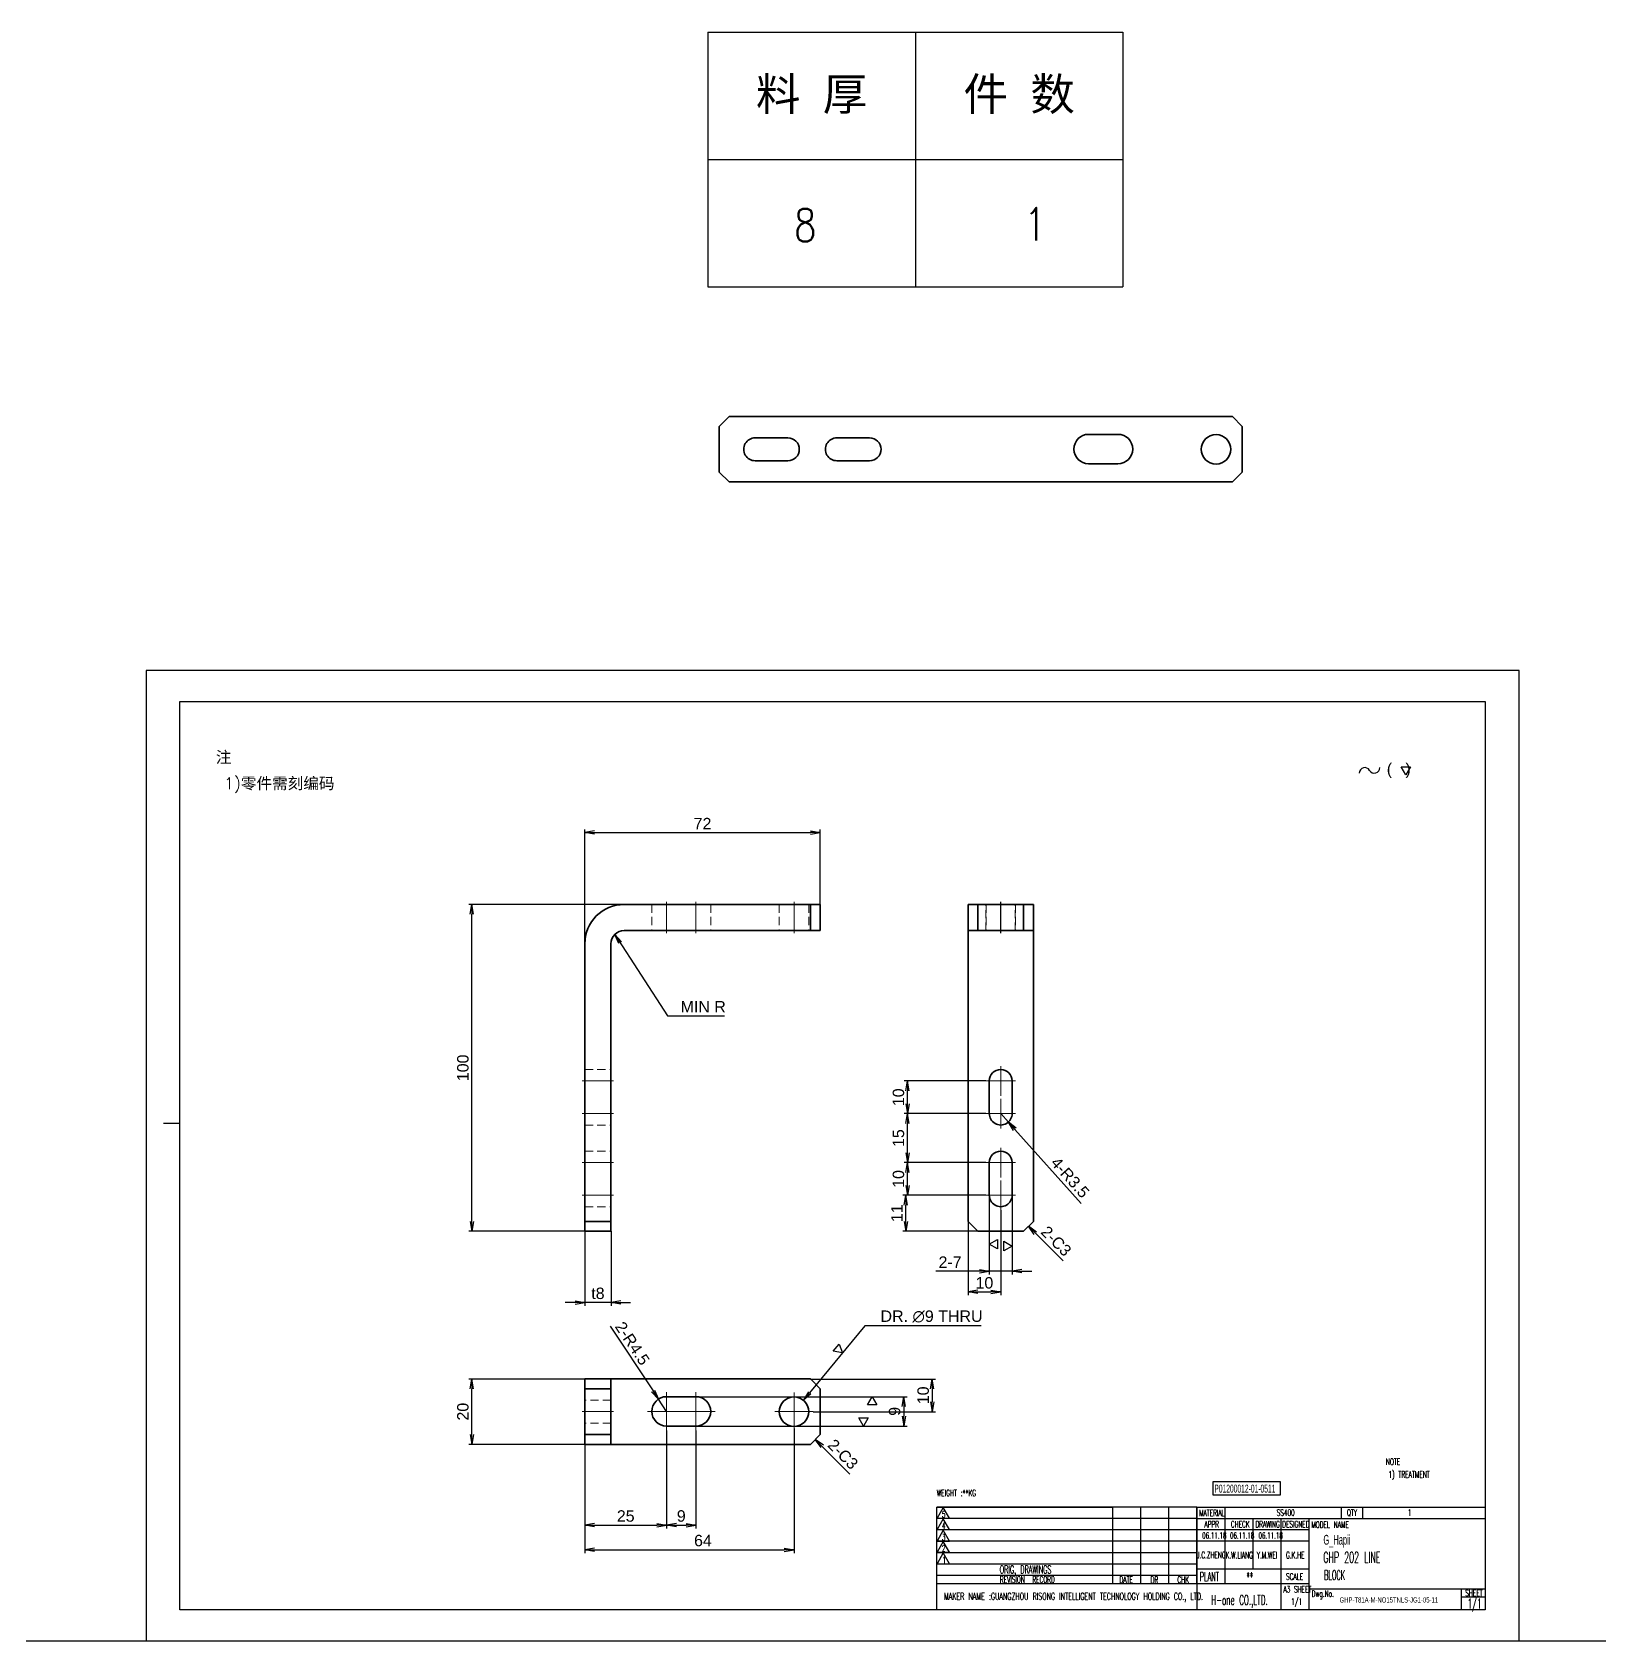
# Model space of a CAD drawing. Header units: millimetres. Extents: x 1842 to 16330, y -758 to 3963.
# Drawn here: x 4146.2 to 4625.8, y -758.3 to -265.8 of the extents above; entities that cross this region are included whole.
import ezdxf
from ezdxf.enums import TextEntityAlignment as Align

# ---------------------------------------------------------------- set-up
doc = ezdxf.new("R2010")
doc.units = ezdxf.units.MM
doc.linetypes.add('CENTER-HOKUTO', pattern=[23, 20, -1, 1, -1])
doc.linetypes.add('HIDDEN-HOKUTO', pattern=[3.8, 2.5, -1.3])
doc.layers.add('AM_7', color=2, linetype='CENTER-HOKUTO', lineweight=30)
doc.layers.add('AM_HID', color=1, linetype='HIDDEN-HOKUTO', lineweight=25)
doc.layers.add('title_frame', color=7, linetype='Continuous')
doc.layers.add('word_dim', color=253, linetype='Continuous')
doc.styles.add('DIM', font='romans.shx', dxfattribs={"width": 0.8, "bigfont": 'bigfont.shx'})
doc.styles.add('MX_NOTE_STANDARD', font='txt.shx', dxfattribs={"bigfont": 'bigfont.shx'})
doc.styles.get("Standard").update_dxf_attribs({"font": 'arial.ttf'})
doc.dimstyles.new('RS1-1', dxfattribs={"dimtxt": 3.5, "dimasz": 3, "dimexe": 1, "dimexo": 0, "dimgap": 1, "dimtad": 3, "dimdsep": 46, "dimtxsty": 'Standard', "dimblk1": 'OPEN', "dimblk2": 'OPEN', "dimsah": 1, "dimcen": 0, "dimclrd": 256, "dimclre": 256, "dimclrt": 3, "dimazin": 2, "dimtfac": 1, "dimtmove": 0, "dimatfit": 3, "dimldrblk": 'OPEN', "dimfxl": 0, "dimtolj": 1, "dimtzin": 0, "dimarcsym": 0})

# ---------------------------------------------------------------- blocks, each defined once
blk = doc.blocks.new('A$C404331B6')
at = {"layer": 'title_frame'}
for p, q in [((0, -31.5), (0, 0)), ((0, 0), (53.9, 0)), ((79.62, 0), (0, 0)), ((53.9, -23.5), (53.9, 0)), ((62.48, -23.5), (62.48, 0)), ((62.48, -23.5), (62.48, 0)), ((71.05, -23.5), (71.05, 0)), ((71.05, -23.5), (71.05, 0)), ((79.62, 0), (79.62, -31.5)), ((79.62, 0), (167.83, 0)), ((88.2, -23.5), (88.2, 0)), ((123.73, 0), (123.73, -3.5)), ((130.3, 0), (130.3, -3.5)), ((53.9, -3.5), (0, -3.5)), ((79.62, -3.5), (0, -3.5)), ((1.98, -0.12), (0.1, -3.45)), ((0.1, -3.45), (3.86, -3.45)), ((1.98, -3.6), (0.1, -6.92)), ((3.86, -3.45), (1.98, -0.12)), ((3.86, -6.92), (1.98, -3.6)), ((79.62, -3.5), (167.83, -3.5)), ((96.78, -18.9), (96.78, -3.5)), ((105.35, -31.5), (105.35, -3.5)), ((113.92, -31.5), (113.92, -3.5)), ((53.9, -7), (0, -7)), ((79.62, -7), (0, -7)), ((0.1, -6.92), (3.86, -6.92)), ((1.98, -7.13), (0.1, -10.45)), ((3.86, -10.45), (1.98, -7.13)), ((113.92, -7), (79.62, -7)), ((53.9, -10.5), (0, -10.5)), ((79.62, -10.5), (0, -10.5)), ((53.9, -14), (0, -14)), ((79.62, -14), (0, -14)), ((0.1, -10.45), (3.86, -10.45)), ((1.98, -10.54), (0.1, -13.87)), ((0.1, -13.87), (3.86, -13.87)), ((1.98, -14.07), (0.1, -17.4)), ((3.86, -13.87), (1.98, -10.54)), ((3.86, -17.4), (1.98, -14.07)), ((113.92, -10.5), (79.62, -10.5)), ((53.9, -17.5), (0, -17.5)), ((79.62, -17.5), (0, -17.5)), ((0.1, -17.4), (3.86, -17.4)), ((79.62, -18.9), (113.92, -18.9)), ((53.9, -21), (0, -21)), ((79.62, -21), (0, -21)), ((79.62, -23.5), (0, -23.5)), ((113.92, -23.5), (79.62, -23.5)), ((113.92, -25), (167.83, -25)), ((160.48, -25), (160.48, -31.5)), ((160.48, -27.5), (167.83, -27.5)), ((167.83, -31.5), (0, -31.5))]:
    blk.add_line(p, q, dxfattribs=at)
at = {"layer": 'title_frame', "color": 3, "style": 'MX_NOTE_STANDARD', "width": 0.5341}
for s, height, p in [('5', 1.92, (1.59, -3.22)), ('4', 1.92, (1.59, -6.7)), ('MATERIAL', 1.973, (80.3, -2.79)), ('APPR', 1.973, (81.89, -6.26)), ('CHECK', 1.973, (89.99, -6.26)), ('DRAWING', 1.973, (97.51, -6.26)), ('DESIGNED', 1.973, (105.7, -6.26)), ('MODEL NAME', 1.973, (114.63, -6.41)), ('QTY', 1.973, (125.5, -2.7)), ('3', 1.92, (1.59, -10.23)), ('2', 1.92, (1.59, -13.64)), ('1', 1.92, (1.78, -17.17)), ('ORIG, DRAWINGS', 2.4112, (19.27, -20.34)), ('REVISION  RECORD', 1.9728, (19.32, -23.18)), ('DATE', 1.973, (55.94, -23.26)), ('DR', 1.973, (65.43, -23.27)), ('CHK', 1.973, (73.61, -23.23)), ('PLANT', 2.74, (80.46, -22.73)), ('SCALE', 1.973, (106.88, -22.28)), ('MAKER NAME :GUANGZHOU RISONG INTELLIGENT TECHNOLOGY HOLDING CO., LTD.', 2.16, (2.22, -28.43)), ('Dwg.No.', 1.973, (114.71, -27.52)), ('SHEET', 1.973, (161.71, -27.29))]:
    blk.add_text(s, height=height, dxfattribs=at).set_placement(p)
blk = doc.blocks.new('shiage0')
at = {"layer": 'word_dim', "color": 3, "linetype": 'Continuous'}
for centre, start, end in [((1.69, 0), 30, 180), ((4.61, 1.69), 210, 0)]:
    blk.add_arc(centre, 1.69, start, end, dxfattribs=at)
blk = doc.blocks.new('12')
at = {"layer": 'title_frame', "color": 3, "linetype": 'Continuous'}
blk.add_lwpolyline([(20.46, 3.03), (19.01, 5.53), (21.9, 5.53)], close=True, dxfattribs=at)
blk.add_blockref('shiage0', (6.23, 3.56), dxfattribs=at)
blk.add_text('(   )', height=3.5, dxfattribs=at).set_placement((14.64, 3.08))
blk = doc.blocks.new('_Open')
at = {"color": 0, "lineweight": -2}
for p, q in [((-1, 0.17), (0, 0)), ((-1, -0.17), (0, 0)), ((0, 0), (-1, 0))]:
    blk.add_line(p, q, dxfattribs=at)
blk = doc.blocks.new('*D1024')
at = {"layer": 'DEFPOINTS', "color": 0, "linetype": 'Continuous', "ltscale": 2, "transparency": 16777216}
for p in [(4280.74, -532.87), (4330.99, -532.87), (4319.27, -632.87)]:
    blk.add_point(p, dxfattribs=at)
at = {"layer": 'word_dim', "linetype": 'Continuous', "lineweight": -2, "ltscale": 2, "transparency": 16777216}
for p, q in [((4330.99, -532.87), (4279.74, -532.87)), ((4280.74, -629.87), (4280.74, -535.87)), ((4319.27, -632.87), (4279.74, -632.87))]:
    blk.add_line(p, q, dxfattribs=at)
at = {"layer": 'word_dim', "linetype": 'Continuous', "lineweight": -2, "ltscale": 2, "transparency": 16777216, "xscale": 3, "yscale": 3, "zscale": 3}
for p, rotation in [((4280.74, -532.87), 90), ((4280.74, -632.87), 270)]:
    blk.add_blockref('_Open', p, dxfattribs=dict(at, rotation=rotation))
at = {"layer": 'word_dim', "color": 3, "linetype": 'Continuous', "ltscale": 2, "transparency": 16777216, "insert": (4277.96, -582.87), "char_height": 3.5, "attachment_point": 5, "rotation": 90}
blk.add_mtext('\\A1;100', dxfattribs=at)
blk = doc.blocks.new('*D1025')
at = {"layer": 'DEFPOINTS', "color": 0, "linetype": 'Continuous', "ltscale": 2, "transparency": 16777216}
for p in [(4387.27, -510.86), (4387.27, -532.87), (4315.27, -591.58)]:
    blk.add_point(p, dxfattribs=at)
at = {"layer": 'word_dim', "linetype": 'Continuous', "lineweight": -2, "ltscale": 2, "transparency": 16777216}
for p, q in [((4315.27, -591.58), (4315.27, -509.86)), ((4318.27, -510.86), (4384.27, -510.86)), ((4387.27, -532.87), (4387.27, -509.86))]:
    blk.add_line(p, q, dxfattribs=at)
at = {"layer": 'word_dim', "linetype": 'Continuous', "lineweight": -2, "ltscale": 2, "transparency": 16777216, "xscale": 3, "yscale": 3, "zscale": 3, "rotation": 180}
blk.add_blockref('_Open', (4315.27, -510.86), dxfattribs=at)
at = {"layer": 'word_dim', "linetype": 'Continuous', "lineweight": -2, "ltscale": 2, "transparency": 16777216, "xscale": 3, "yscale": 3, "zscale": 3}
blk.add_blockref('_Open', (4387.27, -510.86), dxfattribs=at)
at = {"layer": 'word_dim', "color": 3, "linetype": 'Continuous', "ltscale": 2, "transparency": 16777216, "insert": (4351.27, -508.1), "char_height": 3.5, "attachment_point": 5}
blk.add_mtext('\\A1;72', dxfattribs=at)
blk = doc.blocks.new('*D1026')
at = {"layer": 'DEFPOINTS', "color": 0, "linetype": 'Continuous', "ltscale": 2, "transparency": 16777216}
for p in [(4315.27, -632.87), (4323.27, -632.87), (4315.27, -654.68)]:
    blk.add_point(p, dxfattribs=at)
at = {"layer": 'word_dim', "linetype": 'Continuous', "lineweight": -2, "ltscale": 2, "transparency": 16777216}
for p, q in [((4315.27, -632.87), (4315.27, -655.68)), ((4323.27, -632.87), (4323.27, -655.68)), ((4312.27, -654.68), (4309.27, -654.68)), ((4323.27, -654.68), (4315.27, -654.68)), ((4326.27, -654.68), (4329.27, -654.68))]:
    blk.add_line(p, q, dxfattribs=at)
at = {"layer": 'word_dim', "linetype": 'Continuous', "lineweight": -2, "ltscale": 2, "transparency": 16777216, "xscale": 3, "yscale": 3, "zscale": 3}
blk.add_blockref('_Open', (4315.27, -654.68), dxfattribs=at)
at = {"layer": 'word_dim', "linetype": 'Continuous', "lineweight": -2, "ltscale": 2, "transparency": 16777216, "xscale": 3, "yscale": 3, "zscale": 3, "rotation": 180}
blk.add_blockref('_Open', (4323.27, -654.68), dxfattribs=at)
at = {"layer": 'word_dim', "color": 3, "linetype": 'Continuous', "ltscale": 2, "transparency": 16777216, "insert": (4319.27, -651.9), "char_height": 3.5, "attachment_point": 5}
blk.add_mtext('\\A1;t8', dxfattribs=at)
blk = doc.blocks.new('*D911')
at = {"layer": 'DEFPOINTS', "color": 0, "linetype": 'Continuous', "ltscale": 2, "transparency": 16777216}
for p in [(4432.51, -629.87), (4442.51, -626.42), (4442.51, -651.47)]:
    blk.add_point(p, dxfattribs=at)
at = {"layer": 'word_dim', "linetype": 'Continuous', "lineweight": -2, "ltscale": 2, "transparency": 16777216}
for p, q in [((4432.51, -629.87), (4432.51, -652.47)), ((4442.51, -626.42), (4442.51, -652.47)), ((4435.51, -651.47), (4439.51, -651.47))]:
    blk.add_line(p, q, dxfattribs=at)
at = {"layer": 'word_dim', "linetype": 'Continuous', "lineweight": -2, "ltscale": 2, "transparency": 16777216, "xscale": 3, "yscale": 3, "zscale": 3, "rotation": 180}
blk.add_blockref('_Open', (4432.51, -651.47), dxfattribs=at)
at = {"layer": 'word_dim', "linetype": 'Continuous', "lineweight": -2, "ltscale": 2, "transparency": 16777216, "xscale": 3, "yscale": 3, "zscale": 3}
blk.add_blockref('_Open', (4442.51, -651.47), dxfattribs=at)
at = {"layer": 'word_dim', "color": 3, "linetype": 'Continuous', "ltscale": 2, "transparency": 16777216, "insert": (4437.51, -648.69), "char_height": 3.5, "attachment_point": 5}
blk.add_mtext('\\A1;10', dxfattribs=at)
blk = doc.blocks.new('*D912')
at = {"layer": 'DEFPOINTS', "color": 0, "linetype": 'Continuous', "ltscale": 2, "transparency": 16777216}
for p in [(4413.51, -621.87), (4437.96, -621.87), (4435.51, -632.87)]:
    blk.add_point(p, dxfattribs=at)
at = {"layer": 'word_dim', "linetype": 'Continuous', "lineweight": -2, "ltscale": 2, "transparency": 16777216}
for p, q in [((4437.96, -621.87), (4412.51, -621.87)), ((4413.51, -629.87), (4413.51, -624.87)), ((4435.51, -632.87), (4412.51, -632.87))]:
    blk.add_line(p, q, dxfattribs=at)
at = {"layer": 'word_dim', "linetype": 'Continuous', "lineweight": -2, "ltscale": 2, "transparency": 16777216, "xscale": 3, "yscale": 3, "zscale": 3}
for p, rotation in [((4413.51, -621.87), 90), ((4413.51, -632.87), 270)]:
    blk.add_blockref('_Open', p, dxfattribs=dict(at, rotation=rotation))
at = {"layer": 'word_dim', "color": 3, "linetype": 'Continuous', "ltscale": 2, "transparency": 16777216, "insert": (4410.75, -627.37), "char_height": 3.5, "attachment_point": 5, "rotation": 90}
blk.add_mtext('\\A1;11', dxfattribs=at)
blk = doc.blocks.new('*D913')
at = {"layer": 'DEFPOINTS', "color": 0, "linetype": 'Continuous', "ltscale": 2, "transparency": 16777216}
for p in [(4414.01, -611.87), (4437.96, -611.87), (4437.96, -621.87)]:
    blk.add_point(p, dxfattribs=at)
at = {"layer": 'word_dim', "linetype": 'Continuous', "lineweight": -2, "ltscale": 2, "transparency": 16777216}
for p, q in [((4437.96, -611.87), (4413.01, -611.87)), ((4414.01, -618.87), (4414.01, -614.87)), ((4437.96, -621.87), (4413.01, -621.87))]:
    blk.add_line(p, q, dxfattribs=at)
at = {"layer": 'word_dim', "linetype": 'Continuous', "lineweight": -2, "ltscale": 2, "transparency": 16777216, "xscale": 3, "yscale": 3, "zscale": 3}
for p, rotation in [((4414.01, -611.87), 90), ((4414.01, -621.87), 270)]:
    blk.add_blockref('_Open', p, dxfattribs=dict(at, rotation=rotation))
at = {"layer": 'word_dim', "color": 3, "linetype": 'Continuous', "ltscale": 2, "transparency": 16777216, "insert": (4411.22, -616.87), "char_height": 3.5, "attachment_point": 5, "rotation": 90}
blk.add_mtext('\\A1;10', dxfattribs=at)
blk = doc.blocks.new('*D914')
at = {"layer": 'DEFPOINTS', "color": 0, "linetype": 'Continuous', "ltscale": 2, "transparency": 16777216}
for p in [(4414.01, -596.87), (4437.96, -596.87), (4437.96, -611.87)]:
    blk.add_point(p, dxfattribs=at)
at = {"layer": 'word_dim', "linetype": 'Continuous', "lineweight": -2, "ltscale": 2, "transparency": 16777216}
for p, q in [((4437.96, -596.87), (4413.01, -596.87)), ((4414.01, -608.87), (4414.01, -599.87)), ((4437.96, -611.87), (4413.01, -611.87))]:
    blk.add_line(p, q, dxfattribs=at)
at = {"layer": 'word_dim', "linetype": 'Continuous', "lineweight": -2, "ltscale": 2, "transparency": 16777216, "xscale": 3, "yscale": 3, "zscale": 3}
for p, rotation in [((4414.01, -596.87), 90), ((4414.01, -611.87), 270)]:
    blk.add_blockref('_Open', p, dxfattribs=dict(at, rotation=rotation))
at = {"layer": 'word_dim', "color": 3, "linetype": 'Continuous', "ltscale": 2, "transparency": 16777216, "insert": (4411.22, -604.37), "char_height": 3.5, "attachment_point": 5, "rotation": 90}
blk.add_mtext('\\A1;15', dxfattribs=at)
blk = doc.blocks.new('*D915')
at = {"layer": 'DEFPOINTS', "color": 0, "linetype": 'Continuous', "ltscale": 2, "transparency": 16777216}
for p in [(4414.01, -586.87), (4437.96, -586.87), (4437.96, -596.87)]:
    blk.add_point(p, dxfattribs=at)
at = {"layer": 'word_dim', "linetype": 'Continuous', "lineweight": -2, "ltscale": 2, "transparency": 16777216}
for p, q in [((4437.96, -586.87), (4413.01, -586.87)), ((4414.01, -593.87), (4414.01, -589.87)), ((4437.96, -596.87), (4413.01, -596.87))]:
    blk.add_line(p, q, dxfattribs=at)
at = {"layer": 'word_dim', "linetype": 'Continuous', "lineweight": -2, "ltscale": 2, "transparency": 16777216, "xscale": 3, "yscale": 3, "zscale": 3}
for p, rotation in [((4414.01, -586.87), 90), ((4414.01, -596.87), 270)]:
    blk.add_blockref('_Open', p, dxfattribs=dict(at, rotation=rotation))
at = {"layer": 'word_dim', "color": 3, "linetype": 'Continuous', "ltscale": 2, "transparency": 16777216, "insert": (4411.22, -591.87), "char_height": 3.5, "attachment_point": 5, "rotation": 90}
blk.add_mtext('\\A1;10', dxfattribs=at)
blk = doc.blocks.new('*D916')
at = {"layer": 'DEFPOINTS', "color": 0, "linetype": 'Continuous', "ltscale": 2, "transparency": 16777216}
for p in [(4442.51, -596.87), (4444.84, -599.47)]:
    blk.add_point(p, dxfattribs=at)
at = {"layer": 'word_dim', "linetype": 'Continuous', "lineweight": -2, "ltscale": 2, "transparency": 16777216}
for p, q in [((4442.51, -596.87), (4444.84, -599.47)), ((4467.12, -624.4), (4446.84, -601.71))]:
    blk.add_line(p, q, dxfattribs=at)
at = {"layer": 'word_dim', "linetype": 'Continuous', "lineweight": -2, "ltscale": 2, "transparency": 16777216, "xscale": 3, "yscale": 3, "zscale": 3, "rotation": 131.7998130804722}
blk.add_blockref('_Open', (4444.84, -599.47), dxfattribs=at)
at = {"layer": 'word_dim', "color": 3, "linetype": 'Continuous', "ltscale": 2, "transparency": 16777216, "insert": (4463.73, -616.42), "char_height": 3.5, "attachment_point": 5, "rotation": 311.7998}
blk.add_mtext('\\A1;4-R3.5', dxfattribs=at)
blk = doc.blocks.new('*D917')
at = {"layer": 'DEFPOINTS', "color": 0, "linetype": 'Continuous', "ltscale": 2, "transparency": 16777216}
for p in [(4439.01, -621.87), (4446.01, -621.87), (4446.01, -645.09)]:
    blk.add_point(p, dxfattribs=at)
at = {"layer": 'word_dim', "linetype": 'Continuous', "lineweight": -2, "ltscale": 2, "transparency": 16777216}
for p, q in [((4439.01, -621.87), (4439.01, -646.09)), ((4446.01, -621.87), (4446.01, -646.09)), ((4436.01, -645.09), (4422.65, -645.09)), ((4446.01, -645.09), (4439.01, -645.09)), ((4449.01, -645.09), (4452.01, -645.09))]:
    blk.add_line(p, q, dxfattribs=at)
at = {"layer": 'word_dim', "linetype": 'Continuous', "lineweight": -2, "ltscale": 2, "transparency": 16777216, "xscale": 3, "yscale": 3, "zscale": 3}
blk.add_blockref('_Open', (4439.01, -645.09), dxfattribs=at)
at = {"layer": 'word_dim', "linetype": 'Continuous', "lineweight": -2, "ltscale": 2, "transparency": 16777216, "xscale": 3, "yscale": 3, "zscale": 3, "rotation": 180}
blk.add_blockref('_Open', (4446.01, -645.09), dxfattribs=at)
at = {"layer": 'word_dim', "color": 3, "linetype": 'Continuous', "ltscale": 2, "transparency": 16777216, "insert": (4427.01, -642.34), "char_height": 3.5, "attachment_point": 5}
blk.add_mtext('\\A1;2-7', dxfattribs=at)
blk = doc.blocks.new('*D918')
at = {"layer": 'DEFPOINTS', "color": 0, "linetype": 'Continuous', "ltscale": 2, "transparency": 16777216}
for p in [(4280.74, -678.11), (4319.27, -678.11), (4317.43, -698.11)]:
    blk.add_point(p, dxfattribs=at)
at = {"layer": 'word_dim', "linetype": 'Continuous', "lineweight": -2, "ltscale": 2, "transparency": 16777216}
for p, q in [((4319.27, -678.11), (4279.74, -678.11)), ((4280.74, -695.11), (4280.74, -681.11)), ((4317.43, -698.11), (4279.74, -698.11))]:
    blk.add_line(p, q, dxfattribs=at)
at = {"layer": 'word_dim', "linetype": 'Continuous', "lineweight": -2, "ltscale": 2, "transparency": 16777216, "xscale": 3, "yscale": 3, "zscale": 3}
for p, rotation in [((4280.74, -678.11), 90), ((4280.74, -698.11), 270)]:
    blk.add_blockref('_Open', p, dxfattribs=dict(at, rotation=rotation))
at = {"layer": 'word_dim', "color": 3, "linetype": 'Continuous', "ltscale": 2, "transparency": 16777216, "insert": (4277.96, -688.11), "char_height": 3.5, "attachment_point": 5, "rotation": 90}
blk.add_mtext('\\A1;20', dxfattribs=at)
blk = doc.blocks.new('*D919')
at = {"layer": 'DEFPOINTS', "color": 0, "linetype": 'Continuous', "ltscale": 2, "transparency": 16777216}
for p in [(4340.27, -693.87), (4315.27, -696.61), (4340.27, -722.85)]:
    blk.add_point(p, dxfattribs=at)
at = {"layer": 'word_dim', "linetype": 'Continuous', "lineweight": -2, "ltscale": 2, "transparency": 16777216}
for p, q in [((4340.27, -693.87), (4340.27, -723.85)), ((4315.27, -696.61), (4315.27, -723.85)), ((4318.27, -722.85), (4337.27, -722.85))]:
    blk.add_line(p, q, dxfattribs=at)
at = {"layer": 'word_dim', "linetype": 'Continuous', "lineweight": -2, "ltscale": 2, "transparency": 16777216, "xscale": 3, "yscale": 3, "zscale": 3, "rotation": 180}
blk.add_blockref('_Open', (4315.27, -722.85), dxfattribs=at)
at = {"layer": 'word_dim', "linetype": 'Continuous', "lineweight": -2, "ltscale": 2, "transparency": 16777216, "xscale": 3, "yscale": 3, "zscale": 3}
blk.add_blockref('_Open', (4340.27, -722.85), dxfattribs=at)
at = {"layer": 'word_dim', "color": 3, "linetype": 'Continuous', "ltscale": 2, "transparency": 16777216, "insert": (4327.77, -720.06), "char_height": 3.5, "attachment_point": 5}
blk.add_mtext('\\A1;25', dxfattribs=at)
blk = doc.blocks.new('*D920')
at = {"layer": 'DEFPOINTS', "color": 0, "linetype": 'Continuous', "ltscale": 2, "transparency": 16777216}
for p in [(4340.27, -693.87), (4349.27, -693.87), (4349.27, -722.85)]:
    blk.add_point(p, dxfattribs=at)
at = {"layer": 'word_dim', "linetype": 'Continuous', "lineweight": -2, "ltscale": 2, "transparency": 16777216}
for p, q in [((4340.27, -693.87), (4340.27, -723.85)), ((4349.27, -693.87), (4349.27, -723.85)), ((4343.27, -722.85), (4346.27, -722.85))]:
    blk.add_line(p, q, dxfattribs=at)
at = {"layer": 'word_dim', "linetype": 'Continuous', "lineweight": -2, "ltscale": 2, "transparency": 16777216, "xscale": 3, "yscale": 3, "zscale": 3, "rotation": 180}
blk.add_blockref('_Open', (4340.27, -722.85), dxfattribs=at)
at = {"layer": 'word_dim', "linetype": 'Continuous', "lineweight": -2, "ltscale": 2, "transparency": 16777216, "xscale": 3, "yscale": 3, "zscale": 3}
blk.add_blockref('_Open', (4349.27, -722.85), dxfattribs=at)
at = {"layer": 'word_dim', "color": 3, "linetype": 'Continuous', "ltscale": 2, "transparency": 16777216, "insert": (4344.77, -720.06), "char_height": 3.5, "attachment_point": 5}
blk.add_mtext('\\A1;9', dxfattribs=at)
blk = doc.blocks.new('*D921')
at = {"layer": 'DEFPOINTS', "color": 0, "linetype": 'Continuous', "ltscale": 2, "transparency": 16777216}
for p in [(4379.27, -693.22), (4315.27, -696.61), (4379.27, -730.37)]:
    blk.add_point(p, dxfattribs=at)
at = {"layer": 'word_dim', "linetype": 'Continuous', "lineweight": -2, "ltscale": 2, "transparency": 16777216}
for p, q in [((4379.27, -693.22), (4379.27, -731.37)), ((4315.27, -696.61), (4315.27, -731.37)), ((4318.27, -730.37), (4376.27, -730.37))]:
    blk.add_line(p, q, dxfattribs=at)
at = {"layer": 'word_dim', "linetype": 'Continuous', "lineweight": -2, "ltscale": 2, "transparency": 16777216, "xscale": 3, "yscale": 3, "zscale": 3, "rotation": 180}
blk.add_blockref('_Open', (4315.27, -730.37), dxfattribs=at)
at = {"layer": 'word_dim', "linetype": 'Continuous', "lineweight": -2, "ltscale": 2, "transparency": 16777216, "xscale": 3, "yscale": 3, "zscale": 3}
blk.add_blockref('_Open', (4379.27, -730.37), dxfattribs=at)
at = {"layer": 'word_dim', "color": 3, "linetype": 'Continuous', "ltscale": 2, "transparency": 16777216, "insert": (4351.4, -727.58), "char_height": 3.5, "attachment_point": 5}
blk.add_mtext('\\A1;64', dxfattribs=at)
blk = doc.blocks.new('*D922')
at = {"layer": 'DEFPOINTS', "color": 0, "linetype": 'Continuous', "ltscale": 2, "transparency": 16777216}
for p in [(4384.27, -678.11), (4385.12, -688.11), (4421.57, -688.11)]:
    blk.add_point(p, dxfattribs=at)
at = {"layer": 'word_dim', "linetype": 'Continuous', "lineweight": -2, "ltscale": 2, "transparency": 16777216}
for p, q in [((4384.27, -678.11), (4422.57, -678.11)), ((4421.57, -681.11), (4421.57, -685.11)), ((4385.12, -688.11), (4422.57, -688.11))]:
    blk.add_line(p, q, dxfattribs=at)
at = {"layer": 'word_dim', "linetype": 'Continuous', "lineweight": -2, "ltscale": 2, "transparency": 16777216, "xscale": 3, "yscale": 3, "zscale": 3}
for p, rotation in [((4421.57, -678.11), 90), ((4421.57, -688.11), 270)]:
    blk.add_blockref('_Open', p, dxfattribs=dict(at, rotation=rotation))
at = {"layer": 'word_dim', "color": 3, "linetype": 'Continuous', "ltscale": 2, "transparency": 16777216, "insert": (4418.79, -683.11), "char_height": 3.5, "attachment_point": 5, "rotation": 90}
blk.add_mtext('\\A1;10', dxfattribs=at)
blk = doc.blocks.new('*D923')
at = {"layer": 'DEFPOINTS', "color": 0, "linetype": 'Continuous', "ltscale": 2, "transparency": 16777216}
for p in [(4337.78, -684.27), (4340.27, -688.02)]:
    blk.add_point(p, dxfattribs=at)
at = {"layer": 'word_dim', "linetype": 'Continuous', "lineweight": -2, "ltscale": 2, "transparency": 16777216}
for p, q in [((4322.97, -661.94), (4336.12, -681.77)), ((4340.27, -688.02), (4337.78, -684.27))]:
    blk.add_line(p, q, dxfattribs=at)
at = {"layer": 'word_dim', "linetype": 'Continuous', "lineweight": -2, "ltscale": 2, "transparency": 16777216, "xscale": 3, "yscale": 3, "zscale": 3, "rotation": 303.5488222479615}
blk.add_blockref('_Open', (4337.78, -684.27), dxfattribs=at)
at = {"layer": 'word_dim', "color": 3, "linetype": 'Continuous', "ltscale": 2, "transparency": 16777216, "insert": (4329.81, -667.21), "char_height": 3.5, "attachment_point": 5, "rotation": 303.5488}
blk.add_mtext('\\A1;2-R4.5', dxfattribs=at)
blk = doc.blocks.new('*D924')
at = {"layer": 'DEFPOINTS', "color": 0, "linetype": 'Continuous', "ltscale": 2, "transparency": 16777216}
for p in [(4349.27, -683.52), (4349.27, -692.52), (4412.85, -692.52)]:
    blk.add_point(p, dxfattribs=at)
at = {"layer": 'word_dim', "linetype": 'Continuous', "lineweight": -2, "ltscale": 2, "transparency": 16777216}
for p, q in [((4349.27, -683.52), (4413.85, -683.52)), ((4412.85, -686.52), (4412.85, -689.52)), ((4349.27, -692.52), (4413.85, -692.52))]:
    blk.add_line(p, q, dxfattribs=at)
at = {"layer": 'word_dim', "linetype": 'Continuous', "lineweight": -2, "ltscale": 2, "transparency": 16777216, "xscale": 3, "yscale": 3, "zscale": 3}
for p, rotation in [((4412.85, -683.52), 90), ((4412.85, -692.52), 270)]:
    blk.add_blockref('_Open', p, dxfattribs=dict(at, rotation=rotation))
at = {"layer": 'word_dim', "color": 3, "linetype": 'Continuous', "ltscale": 2, "transparency": 16777216, "insert": (4410.06, -688.02), "char_height": 3.5, "attachment_point": 5, "rotation": 90}
blk.add_mtext('\\A1;9', dxfattribs=at)
blk = doc.blocks.new('*D925')
at = {"layer": 'DEFPOINTS', "color": 0, "linetype": 'Continuous', "ltscale": 2, "transparency": 16777216}
for p in [(4382.13, -684.63), (4376.4, -691.58)]:
    blk.add_point(p, dxfattribs=at)
at = {"layer": 'word_dim', "linetype": 'Continuous', "lineweight": -2, "ltscale": 2, "transparency": 16777216}
for p, q in [((4400.91, -661.87), (4384.04, -682.32)), ((4436.57, -661.87), (4400.91, -661.87))]:
    blk.add_line(p, q, dxfattribs=at)
at = {"layer": 'word_dim', "linetype": 'Continuous', "lineweight": -2, "ltscale": 2, "transparency": 16777216, "xscale": 3, "yscale": 3, "zscale": 3, "rotation": 230.4779718164673}
blk.add_blockref('_Open', (4382.13, -684.63), dxfattribs=at)
at = {"layer": 'word_dim', "color": 3, "linetype": 'Continuous', "ltscale": 2, "transparency": 16777216, "insert": (4421.34, -658.99), "char_height": 3.5, "attachment_point": 5}
blk.add_mtext('\\A1;DR. ∅9 THRU', dxfattribs=at)
blk = doc.blocks.new('shiage1')
at = {"layer": 'word_dim', "color": 3, "linetype": 'Continuous'}
for p, q in [((0, 0), (-1.44, 2.5)), ((-1.44, 2.5), (1.44, 2.5)), ((1.44, 2.5), (0, 0))]:
    blk.add_line(p, q, dxfattribs=at)
blk = doc.blocks.new('*T250')
at = {"color": 0, "linetype": 'ByBlock', "lineweight": -2, "transparency": 16777216}
for p, q in [((0, 0), (127, 0)), ((0, 0), (0, -78)), ((63.5, 0), (63.5, -78)), ((127, 0), (127, -78)), ((0, -39), (127, -39)), ((0, -78), (127, -78))]:
    blk.add_line(p, q, dxfattribs=at)
at = {"color": 0, "transparency": 16777216, "char_height": 10, "width": 60.5, "attachment_point": 5}
for s, insert in [('{\\fSimSun|b0|i0|c134|p2;料 厚}', (31.75, -19.5)), ('{\\fSimSun|b0|i0|c134|p2;件 数}', (95.25, -19.5))]:
    blk.add_mtext(s, dxfattribs=dict(at, insert=insert))
blk = doc.blocks.new('拆图参数')
blk.add_blockref('*T250', (-63.5, 78))
at = {"style": 'DIM', "width": 0.8}
blk.add_attdef('6', text='', height=10, dxfattribs=at).set_placement((-37.13, 18.91), align=Align.MIDDLE_LEFT)
blk.add_attdef('1', text='', height=10, dxfattribs=at).set_placement((36.65, 19.27), align=Align.MIDDLE_CENTER)

msp = doc.modelspace()

# ---------------------------------------------------------------- linework, layer by layer
at = {"color": 7, "lineweight": 35, "ltscale": 0.35}
for p, q in [((4359.38, -383.537), (4356.38, -386.537)), ((4356.38, -400.537), (4356.38, -386.537)), ((4516.38, -400.537), (4516.38, -386.537)), ((4359.38, -403.537), (4356.38, -400.537)), ((4435.506, -532.866), (4449.506, -532.866)), ((4449.506, -540.866), (4435.506, -540.866)), ((4449.506, -632.866), (4435.506, -632.866)), ((4315.265, -681.106), (4315.265, -695.106)), ((4323.265, -695.106), (4323.265, -681.106)), ((4387.265, -695.106), (4387.265, -681.106))]:
    msp.add_line(p, q, dxfattribs=at)
at = {"color": 7, "lineweight": 35}
for p, q in [((4359.38, -383.537), (4513.38, -383.537)), ((4359.38, -403.537), (4513.38, -403.537)), ((4327.265, -532.866), (4384.265, -532.866)), ((4327.265, -540.866), (4384.265, -540.866)), ((4315.265, -629.866), (4315.265, -544.866)), ((4323.265, -629.866), (4323.265, -544.866)), ((4432.506, -629.866), (4432.506, -544.866)), ((4452.506, -629.866), (4452.506, -544.866)), ((4327.265, -678.106), (4384.265, -678.106)), ((4327.265, -698.106), (4384.265, -698.106))]:
    msp.add_line(p, q, dxfattribs=at)
at = {"color": 7, "lineweight": 35, "ltscale": 0.106066}
for p, q in [((4513.38, -383.537), (4516.38, -386.537)), ((4516.38, -400.537), (4513.38, -403.537)), ((4435.506, -632.866), (4432.506, -629.866)), ((4449.506, -632.866), (4452.506, -629.866)), ((4384.265, -678.106), (4387.265, -681.106)), ((4387.265, -695.106), (4384.265, -698.106))]:
    msp.add_line(p, q, dxfattribs=at)
at = {"color": 7, "lineweight": 35, "ltscale": 0.225}
for p, q in [((4469.38, -388.955), (4478.38, -388.955)), ((4478.38, -397.955), (4469.38, -397.955)), ((4340.265, -683.524), (4349.265, -683.524)), ((4349.265, -692.524), (4340.265, -692.524))]:
    msp.add_line(p, q, dxfattribs=at)
at = {"color": 7, "lineweight": 35, "ltscale": 0.25}
for p, q in [((4367.38, -390.037), (4377.38, -390.037)), ((4392.38, -390.037), (4402.38, -390.037)), ((4377.38, -397.037), (4367.38, -397.037)), ((4402.38, -397.037), (4392.38, -397.037)), ((4439.006, -596.866), (4439.006, -586.866)), ((4446.006, -586.866), (4446.006, -596.866)), ((4439.006, -621.866), (4439.006, -611.866)), ((4446.006, -611.866), (4446.006, -621.866))]:
    msp.add_line(p, q, dxfattribs=at)
at = {"color": 7, "lineweight": 35, "ltscale": 0.2}
for p, q in [((4384.265, -540.866), (4384.265, -532.866)), ((4387.265, -540.866), (4387.265, -532.866)), ((4432.506, -540.866), (4432.506, -532.866)), ((4435.506, -540.866), (4435.506, -532.866)), ((4449.506, -540.866), (4449.506, -532.866)), ((4452.506, -540.866), (4452.506, -532.866)), ((4315.265, -629.866), (4323.265, -629.866)), ((4315.265, -632.866), (4323.265, -632.866)), ((4315.265, -678.106), (4323.265, -678.106)), ((4315.265, -681.106), (4323.265, -681.106)), ((4315.265, -695.106), (4323.265, -695.106)), ((4315.265, -698.106), (4323.265, -698.106))]:
    msp.add_line(p, q, dxfattribs=at)
at = {"color": 7, "lineweight": 35, "ltscale": 0.075}
for p, q in [((4387.265, -532.866), (4384.265, -532.866)), ((4435.506, -532.866), (4432.506, -532.866)), ((4452.506, -532.866), (4449.506, -532.866)), ((4384.265, -540.866), (4387.265, -540.866)), ((4432.506, -540.866), (4435.506, -540.866)), ((4449.506, -540.866), (4452.506, -540.866)), ((4315.265, -632.866), (4315.265, -629.866)), ((4323.265, -632.866), (4323.265, -629.866)), ((4315.265, -681.106), (4315.265, -678.106)), ((4323.265, -681.106), (4323.265, -678.106)), ((4315.265, -695.106), (4315.265, -698.106)), ((4323.265, -695.106), (4323.265, -698.106))]:
    msp.add_line(p, q, dxfattribs=at)
at = {"color": 7, "lineweight": 35, "ltscale": 0.1}
for p, q in [((4432.506, -544.866), (4432.506, -540.866)), ((4452.506, -544.866), (4452.506, -540.866)), ((4323.265, -678.106), (4327.265, -678.106)), ((4323.265, -698.106), (4327.265, -698.106))]:
    msp.add_line(p, q, dxfattribs=at)
msp.add_line((1841.956, -758.252), (16329.761, -758.252))
at = {"color": 7, "lineweight": 35}
for centre in [(4508.38, -393.537), (4379.265, -688.106)]:
    msp.add_circle(centre, 4.5, dxfattribs=at)
for centre, radius, start, end in [((4469.38, -393.455), 4.5, 90, 270), ((4478.38, -393.455), 4.5, 270, 90), ((4367.38, -393.537), 3.5, 89.99999, 270), ((4377.38, -393.537), 3.5, 270, 89.99999), ((4392.38, -393.537), 3.5, 89.99999, 270), ((4402.38, -393.537), 3.5, 270, 89.99999), ((4327.265, -544.866), 12, 90, 179.99999), ((4327.265, -544.866), 4, 90, 180.00001), ((4442.506, -586.866), 3.5, 0, 179.99999), ((4442.506, -596.866), 3.5, 179.99999, 0), ((4442.506, -611.866), 3.5, 0, 179.99999), ((4442.506, -621.866), 3.5, 179.99999, 0), ((4340.265, -688.024), 4.5, 90, 270), ((4349.265, -688.024), 4.5, 270, 90)]:
    msp.add_arc(centre, radius, start, end, dxfattribs=at)
at = {"layer": 'AM_7', "color": 2, "lineweight": 13}
for p, q in [((4340.265, -532.066), (4340.265, -541.666)), ((4349.265, -532.066), (4349.265, -541.666)), ((4379.265, -532.066), (4379.265, -541.666)), ((4442.424, -532.066), (4442.424, -541.666)), ((4442.506, -532.066), (4442.506, -541.666)), ((4442.506, -582.316), (4442.506, -591.416)), ((4314.465, -586.866), (4324.065, -586.866)), ((4447.055, -586.866), (4437.956, -586.866)), ((4442.506, -592.316), (4442.506, -601.416)), ((4314.465, -596.866), (4324.065, -596.866)), ((4447.055, -596.866), (4437.956, -596.866)), ((4442.506, -607.316), (4442.506, -616.416)), ((4314.465, -611.866), (4324.065, -611.866)), ((4447.055, -611.866), (4437.956, -611.866)), ((4442.506, -617.316), (4442.506, -626.416)), ((4314.465, -621.866), (4324.065, -621.866)), ((4447.055, -621.866), (4437.956, -621.866)), ((4340.265, -682.174), (4340.265, -693.874)), ((4349.265, -682.174), (4349.265, -693.874)), ((4379.265, -682.256), (4379.265, -693.956)), ((4314.465, -688.106), (4324.065, -688.106)), ((4346.116, -688.024), (4334.415, -688.024)), ((4355.116, -688.024), (4343.415, -688.024)), ((4385.116, -688.106), (4373.415, -688.106))]:
    msp.add_line(p, q, dxfattribs=at)
at = {"layer": 'AM_HID', "color": 1, "lineweight": 13}
for p, q in [((4335.765, -532.866), (4335.765, -540.866)), ((4353.765, -532.866), (4353.765, -540.866)), ((4374.765, -532.866), (4374.765, -540.866)), ((4383.765, -532.866), (4383.765, -540.866)), ((4384.265, -540.866), (4384.265, -532.866)), ((4437.924, -540.866), (4437.924, -532.866)), ((4438.006, -532.866), (4438.006, -540.866)), ((4446.924, -540.866), (4446.924, -532.866)), ((4447.006, -532.866), (4447.006, -540.866)), ((4315.265, -583.366), (4323.265, -583.366)), ((4315.265, -600.366), (4323.265, -600.366)), ((4315.265, -608.366), (4323.265, -608.366)), ((4315.265, -625.366), (4323.265, -625.366)), ((4315.265, -629.866), (4323.265, -629.866)), ((4323.265, -684.606), (4315.265, -684.606)), ((4323.265, -691.606), (4315.265, -691.606))]:
    msp.add_line(p, q, dxfattribs=at)
at = {"layer": 'title_frame'}
for p, q in [((4186.405, -599.752), (4191.405, -599.752)), ((4507.452, -709.479), (4527.98, -709.479)), ((4507.452, -713.679), (4507.452, -709.479)), ((4527.98, -713.679), (4507.452, -713.679)), ((4527.98, -709.479), (4527.98, -713.679)), ((4502.555, -717.289), (4502.555, -720.789)), ((4502.555, -740.789), (4502.555, -717.289)), ((4502.555, -717.289), (4502.555, -748.789)), ((4590.755, -748.789), (4536.855, -748.789)), ((4590.755, -748.789), (4536.855, -748.789))]:
    msp.add_line(p, q, dxfattribs=at)
at = {"layer": 'title_frame', "color": 4}
msp.add_lwpolyline([(4601.08, -461.252), (4181.08, -461.252), (4181.08, -758.252), (4601.08, -758.252)], close=True, dxfattribs=at)
at = {"layer": 'title_frame'}
msp.add_lwpolyline([(4191.405, -470.714), (4590.755, -470.714), (4590.755, -748.789), (4191.405, -748.789)], close=True, dxfattribs=at)
at = {"layer": 'word_dim', "color": 3, "linetype": 'Continuous', "ltscale": 2}
for points in [[(4439.006, -636.804), (4441.509, -635.359), (4441.509, -638.249)], [(4446.006, -637.398), (4443.503, -638.843), (4443.503, -635.953)], [(4403.166, -683.524), (4404.611, -686.027), (4401.721, -686.027)], [(4400.548, -692.524), (4399.103, -690.021), (4401.993, -690.021)]]:
    msp.add_lwpolyline(points, close=True, dxfattribs=at)

# ---------------------------------------------------------------- block references
msp.add_blockref('拆图参数', (4416.397, -343.847)).add_auto_attribs({'1': '1', '6': '8'})
at = {"layer": 'word_dim', "linetype": 'Continuous', "ltscale": 2}
msp.add_blockref('12', (4545.974, -496.215), dxfattribs=at)
at = {"layer": 'word_dim', "color": 3, "linetype": 'Continuous', "ltscale": 2, "rotation": 50.47797181645003}
msp.add_blockref('shiage1', (4394.117, -670.103), dxfattribs=at)
at = {"layer": 'word_dim', "ltscale": 2}
msp.add_blockref('A$C404331B6', (4422.93, -717.289), dxfattribs=at)

# ---------------------------------------------------------------- texts
at = {"ltscale": 2, "char_height": 3.5, "attachment_point": 1}
for s, insert, width in [('{\\fSimSun|b0|i0|c134|p2;\\C3;注}', (4202.372, -486.009), 10.36469), ('{\\Fromans,bigfont|c134;\\C3;1)\\fSimSun|b0|i0|c134|p2;零件需刻编码}', (4204.937, -494.017), 96.90613)]:
    msp.add_mtext(s, dxfattribs=dict(at, insert=insert, width=width))
at = {"linetype": 'Continuous', "insert": (4541.232, -727.769), "char_height": 3, "width": 50.9, "attachment_point": 4}
msp.add_mtext('{\\W0.5;\\C3;G_Hapii }', dxfattribs=at)
at = {"color": 3, "linetype": 'Continuous', "insert": (4546.187, -744.927), "char_height": 1.6, "width": 37.13137, "attachment_point": 1}
msp.add_mtext('{\\W0.65;GHP-T81A-M-NO15TNLS-JG1-05-11}', dxfattribs=at)
at = {"layer": 'title_frame', "color": 3, "style": 'MX_NOTE_STANDARD'}
for s, height, width, p in [('NOTE', 2, 0.5341, (4560.342, -704.427)), ('1) TREATMENT', 2, 0.5341, (4561.12, -708.324)), ('WEIGHT :**KG ', 1.96, 0.545, (4422.954, -713.973)), ('SS400', 1.9728, 0.5341, (4526.928, -719.991)), ('1', 1.973, 0.5341, (4567.056, -719.991)), ('06.11.18', 1.9, 0.5341, (4504.142, -726.966)), ('06.11.18', 1.9, 0.5341, (4512.654, -726.966)), ('06.11.18', 1.9, 0.5341, (4521.371, -726.966)), ('GHP 202 LINE', 3.3, 0.5341, (4541.194, -734.338)), ('**', 2.74, 0.5341, (4517.748, -740.02)), ('BLOCK', 2.94, 0.5, (4541.442, -739.603)), ('A3 SHEET', 1.9728, 0.5341, (4528.985, -743.466)), ('H-one CO.,LTD.', 3, 0.5341, (4506.911, -747.24)), ('1/1', 1.9728, 0.5341, (4531.336, -747.22)), ('1/1', 3, 0.5341, (4585.362, -748.314))]:
    msp.add_text(s, height=height, dxfattribs=dict(at, width=width)).set_placement(p)
at = {"layer": 'title_frame', "color": 3, "style": 'MX_NOTE_STANDARD', "width": 0.5341}
for s, p in [('J.C.ZHENG', (4506.887, -733.583)), ('K.W.LIANG', (4515.482, -733.604)), ('Y.M.WEI', (4523.962, -733.601)), ('G.K.HE', (4532.632, -733.604))]:
    msp.add_text(s, height=1.9728, dxfattribs=at).set_placement(p, align=Align.BOTTOM_CENTER)
at = {"layer": 'title_frame', "color": 3, "insert": (4507.865, -710.435), "char_height": 2.45, "width": 4.1107, "attachment_point": 1, "style": 'MX_NOTE_STANDARD'}
msp.add_mtext('{\\f3 of 9 Barcode|b0|i0|c0|p82;\\W0.5;P01200012-01-0511}', dxfattribs=at)
at = {"layer": 'word_dim', "color": 3, "linetype": 'Continuous', "ltscale": 2}
for p in [(4454.506, -633.366), (4389.265, -698.606)]:
    msp.add_text('2-C3', height=3.5, rotation=315, dxfattribs=at).set_placement(p)
at = {"layer": 'word_dim', "color": 3, "linetype": 'Continuous', "ltscale": 2, "insert": (4344.553, -565.911), "char_height": 3.5, "width": 26.72576, "attachment_point": 7}
msp.add_mtext('MIN R', dxfattribs=at)

# ---------------------------------------------------------------- dimensions: what is measured, and where the dimension line sits
at = {"layer": 'word_dim', "linetype": 'Continuous', "ltscale": 2}
for base, p1, p2, picture, middle in [((4387.265, -510.859), (4315.265, -591.577), (4387.265, -532.866), '*D1025', (4351.265, -510.859)), ((4379.265, -730.371), (4315.265, -696.606), (4379.265, -693.223), '*D921', (4351.395, -730.371))]:
    dim = msp.add_linear_dim(base=base, p1=p1, p2=p2, dimstyle='RS1-1', dxfattribs=at)
    dim.commit()
    dim.dimension.update_dxf_attribs({"geometry": picture, "text_midpoint": middle, "dimtype": 160})
for base, p1, p2, picture, middle in [((4280.743, -532.866), (4319.265, -632.866), (4330.989, -532.866), '*D1024', (4277.956, -582.866)), ((4414.011, -586.866), (4437.956, -596.866), (4437.956, -586.866), '*D915', (4411.224, -591.866)), ((4414.011, -596.866), (4437.956, -611.866), (4437.956, -596.866), '*D914', (4411.224, -604.366)), ((4414.011, -611.866), (4437.956, -621.866), (4437.956, -611.866), '*D913', (4411.224, -616.866)), ((4413.511, -621.866), (4435.506, -632.866), (4437.956, -621.866), '*D912', (4410.754, -627.366)), ((4280.743, -678.106), (4317.427, -698.106), (4319.265, -678.106), '*D918', (4277.956, -688.106)), ((4421.572, -688.106), (4384.265, -678.106), (4385.116, -688.106), '*D922', (4418.785, -683.106)), ((4412.848, -692.524), (4349.265, -683.524), (4349.265, -692.524), '*D924', (4410.061, -688.024))]:
    dim = msp.add_linear_dim(base=base, p1=p1, p2=p2, angle=90, dimstyle='RS1-1', dxfattribs=at)
    dim.commit()
    dim.dimension.update_dxf_attribs({"geometry": picture, "text_midpoint": middle})
for center, mpoint, text, picture, middle in [((4442.506, -596.866), (4444.839, -599.475), '4-<>', '*D916', (4461.649, -618.277)), ((4340.265, -688.024), (4337.779, -684.274), '2-<>', '*D923', (4327.484, -668.749))]:
    dim = msp.add_radius_dim(center=center, mpoint=mpoint, text=text, dimstyle='RS1-1', dxfattribs=at)
    dim.commit()
    dim.dimension.update_dxf_attribs({"geometry": picture, "text_midpoint": middle, "dimtype": 164})
dim = msp.add_linear_dim(base=(4446.006, -645.093), p1=(4439.006, -621.866), p2=(4446.006, -621.866), text='2-<>', dimstyle='RS1-1', dxfattribs=at)
dim.commit()
dim.dimension.update_dxf_attribs({"geometry": '*D917', "text_midpoint": (4427.006, -645.093), "dimtype": 160})
for base, p1, p2, picture, middle in [((4442.506, -651.475), (4432.506, -629.866), (4442.506, -626.416), '*D911', (4437.506, -648.688)), ((4340.265, -722.846), (4315.265, -696.606), (4340.265, -693.874), '*D919', (4327.765, -720.059)), ((4349.265, -722.846), (4340.265, -693.874), (4349.265, -693.874), '*D920', (4344.765, -720.059))]:
    dim = msp.add_linear_dim(base=base, p1=p1, p2=p2, dimstyle='RS1-1', dxfattribs=at)
    dim.commit()
    dim.dimension.update_dxf_attribs({"geometry": picture, "text_midpoint": middle})
dim = msp.add_linear_dim(base=(4315.265, -654.685), p1=(4323.265, -632.866), p2=(4315.265, -632.866), text='t<>', dimstyle='RS1-1', dxfattribs=at)
dim.commit()
dim.dimension.update_dxf_attribs({"geometry": '*D1026', "text_midpoint": (4319.265, -651.898)})
dim = msp.add_diameter_dim_2p(p1=(4376.402, -691.577), p2=(4382.129, -684.635), text='DR. <> THRU', dimstyle='RS1-1', override={"dimtoh": 1, "dimtofl": 0}, dxfattribs=at)
dim.commit()
dim.dimension.update_dxf_attribs({"geometry": '*D925', "text_midpoint": (4421.339, -661.874), "dimtype": 163})

# ---------------------------------------------------------------- leaders
at = {"layer": 'word_dim', "linetype": 'Continuous', "ltscale": 2, "annotation_type": 0, "has_hookline": 1, "hookline_direction": 0, "text_width": 13.427}
msp.add_leader([(4324.437, -542.037), (4340.553, -566.911), (4343.553, -566.911)], dimstyle='RS1-1', override={"dimgap": 1, "dimtad": 1}, dxfattribs=at)
at = {"layer": 'word_dim', "linetype": 'Continuous'}
for points in [[(4451.006, -631.366), (4461.612, -641.972)], [(4385.765, -696.606), (4396.372, -707.212)]]:
    msp.add_leader(points, dimstyle='RS1-1', dxfattribs=at)

doc.saveas('drawing.dxf')
